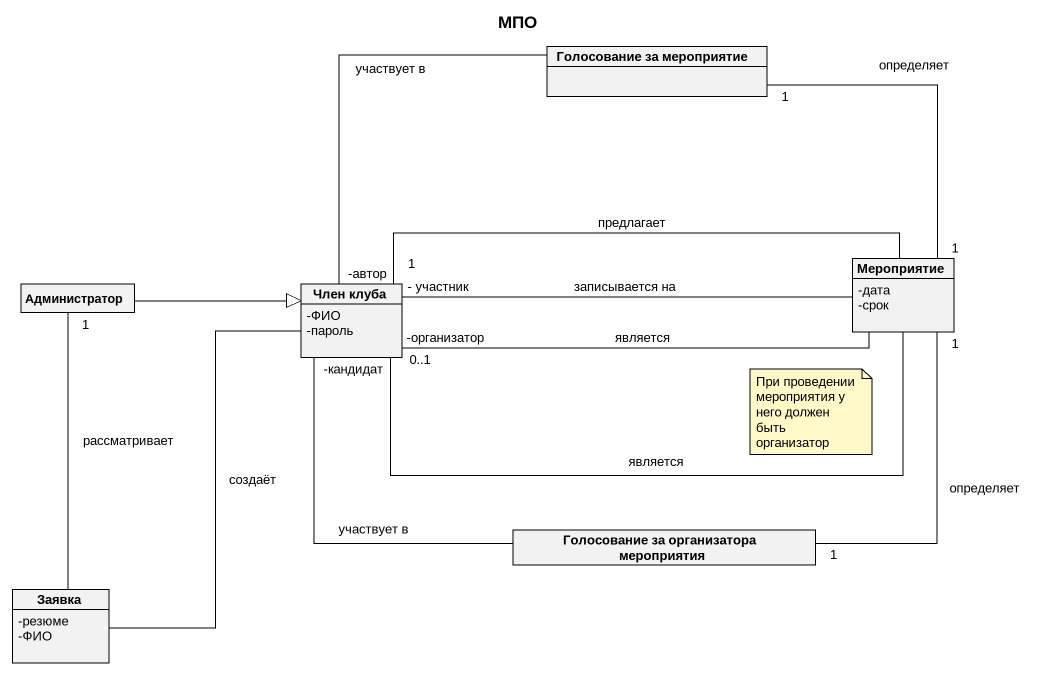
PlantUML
@startuml
title МПО
hide circle
hide empty members
skinparam classAttributeIconSize 0
class "Голосование за мероприятие" as Голосование_за_мероприятие
class Администратор
class "Член клуба" as Член_клуба {
  -ФИО
  -пароль
}
class Мероприятие {
  -дата
  -срок
}
class "Голосование за организатора мероприятия" as Голосование_за_организатора
class Заявка {
  -резюме
  -ФИО
}
Голосование_за_мероприятие "1" -- "1" Мероприятие : определяет
Администратор -right-|> Член_клуба
Администратор "1" -- Заявка : рассматривает
Член_клуба -up- Голосование_за_мероприятие : участвует в
Член_клуба "-кандидат" -right- Мероприятие : является
Член_клуба "- участник" -right- Мероприятие : записывается на
Член_клуба "0..1\n-организатор" -right- Мероприятие : является
Член_клуба "-автор\n1" -right- Мероприятие : предлагает
Член_клуба -- Голосование_за_организатора : участвует в
Голосование_за_организатора "1" -up- "1" Мероприятие : определяет
Заявка -up- Член_клуба : создаёт
note as N1
  При проведении мероприятия у него должен быть организатор
end note
@enduml
